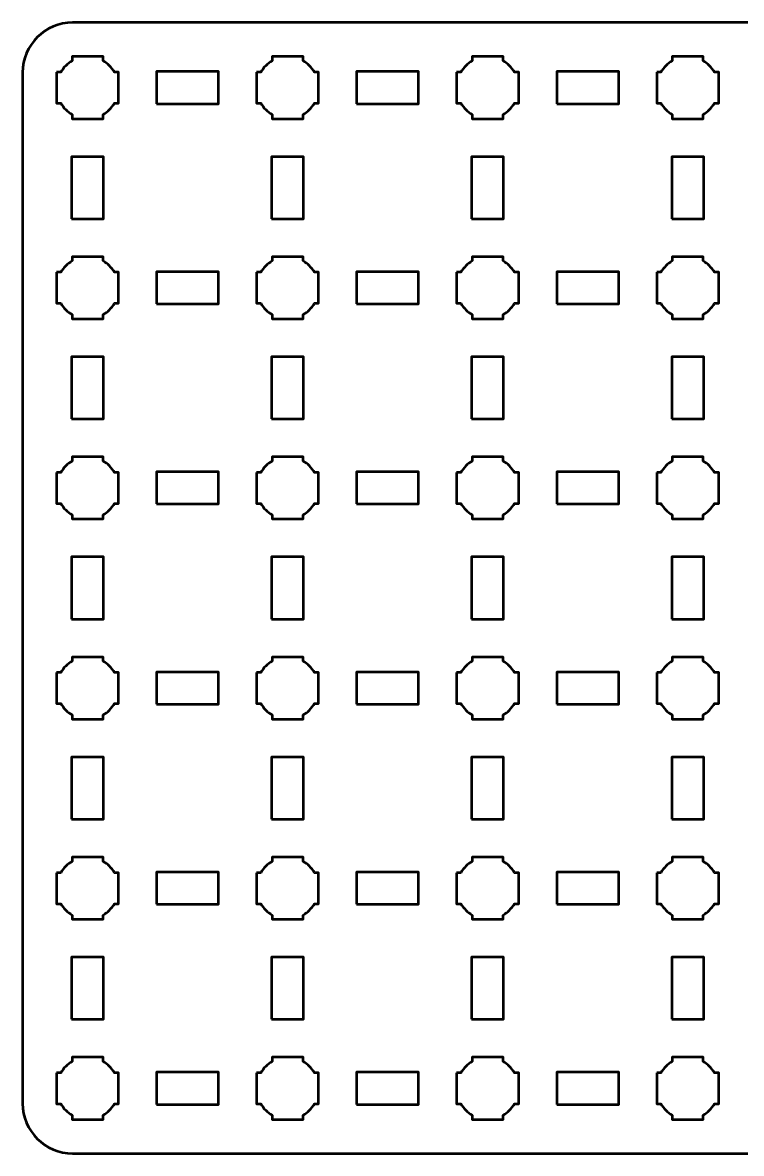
# Model space of a CAD drawing. Header units: centimetres. Extents: x -18.1 to -2.9, y -20.5 to -9.2.
# Drawn here: x -18.15 to -10.96, y -20.5 to -9.2 of the extents above; entities that cross this region are included whole.
import ezdxf

# ---------------------------------------------------------------- set-up
doc = ezdxf.new("R2010")
doc.units = ezdxf.units.CM
doc.header["$MEASUREMENT"] = 0
doc.layers.add('Layer 1', color=7, linetype='Continuous')

msp = doc.modelspace()

# ---------------------------------------------------------------- linework, layer by layer
at = {"layer": 'Layer 1', "color": 250, "lineweight": 53}
for points in [[(-16.81, -10.01), (-16.19, -10.01), (-16.19, -9.69), (-16.81, -9.69), (-16.81, -10.01)], [(-14.81, -10.01), (-14.19, -10.01), (-14.19, -9.69), (-14.81, -9.69), (-14.81, -10.01)], [(-12.81, -10.01), (-12.19, -10.01), (-12.19, -9.69), (-12.81, -9.69), (-12.81, -10.01)], [(-17.66, -11.16), (-17.34, -11.16), (-17.34, -10.54), (-17.66, -10.54), (-17.66, -11.16)], [(-15.66, -11.16), (-15.34, -11.16), (-15.34, -10.54), (-15.66, -10.54), (-15.66, -11.16)], [(-13.66, -11.16), (-13.34, -11.16), (-13.34, -10.54), (-13.66, -10.54), (-13.66, -11.16)], [(-11.66, -11.16), (-11.34, -11.16), (-11.34, -10.54), (-11.66, -10.54), (-11.66, -11.16)], [(-16.81, -12.01), (-16.19, -12.01), (-16.19, -11.69), (-16.81, -11.69), (-16.81, -12.01)], [(-14.81, -12.01), (-14.19, -12.01), (-14.19, -11.69), (-14.81, -11.69), (-14.81, -12.01)], [(-12.81, -12.01), (-12.19, -12.01), (-12.19, -11.69), (-12.81, -11.69), (-12.81, -12.01)], [(-17.66, -13.16), (-17.34, -13.16), (-17.34, -12.54), (-17.66, -12.54), (-17.66, -13.16)], [(-15.66, -13.16), (-15.34, -13.16), (-15.34, -12.54), (-15.66, -12.54), (-15.66, -13.16)], [(-13.66, -13.16), (-13.34, -13.16), (-13.34, -12.54), (-13.66, -12.54), (-13.66, -13.16)], [(-11.66, -13.16), (-11.34, -13.16), (-11.34, -12.54), (-11.66, -12.54), (-11.66, -13.16)], [(-16.81, -14.01), (-16.19, -14.01), (-16.19, -13.69), (-16.81, -13.69), (-16.81, -14.01)], [(-14.81, -14.01), (-14.19, -14.01), (-14.19, -13.69), (-14.81, -13.69), (-14.81, -14.01)], [(-12.81, -14.01), (-12.19, -14.01), (-12.19, -13.69), (-12.81, -13.69), (-12.81, -14.01)], [(-17.66, -15.16), (-17.34, -15.16), (-17.34, -14.54), (-17.66, -14.54), (-17.66, -15.16)], [(-15.66, -15.16), (-15.34, -15.16), (-15.34, -14.54), (-15.66, -14.54), (-15.66, -15.16)], [(-13.66, -15.16), (-13.34, -15.16), (-13.34, -14.54), (-13.66, -14.54), (-13.66, -15.16)], [(-11.66, -15.16), (-11.34, -15.16), (-11.34, -14.54), (-11.66, -14.54), (-11.66, -15.16)], [(-16.81, -16.01), (-16.19, -16.01), (-16.19, -15.69), (-16.81, -15.69), (-16.81, -16.01)], [(-14.81, -16.01), (-14.19, -16.01), (-14.19, -15.69), (-14.81, -15.69), (-14.81, -16.01)], [(-12.81, -16.01), (-12.19, -16.01), (-12.19, -15.69), (-12.81, -15.69), (-12.81, -16.01)], [(-17.66, -17.16), (-17.34, -17.16), (-17.34, -16.54), (-17.66, -16.54), (-17.66, -17.16)], [(-15.66, -17.16), (-15.34, -17.16), (-15.34, -16.54), (-15.66, -16.54), (-15.66, -17.16)], [(-13.66, -17.16), (-13.34, -17.16), (-13.34, -16.54), (-13.66, -16.54), (-13.66, -17.16)], [(-11.66, -17.16), (-11.34, -17.16), (-11.34, -16.54), (-11.66, -16.54), (-11.66, -17.16)], [(-16.81, -18.01), (-16.19, -18.01), (-16.19, -17.69), (-16.81, -17.69), (-16.81, -18.01)], [(-14.81, -18.01), (-14.19, -18.01), (-14.19, -17.69), (-14.81, -17.69), (-14.81, -18.01)], [(-12.81, -18.01), (-12.19, -18.01), (-12.19, -17.69), (-12.81, -17.69), (-12.81, -18.01)], [(-17.66, -19.16), (-17.34, -19.16), (-17.34, -18.54), (-17.66, -18.54), (-17.66, -19.16)], [(-15.66, -19.16), (-15.34, -19.16), (-15.34, -18.54), (-15.66, -18.54), (-15.66, -19.16)], [(-13.66, -19.16), (-13.34, -19.16), (-13.34, -18.54), (-13.66, -18.54), (-13.66, -19.16)], [(-11.66, -19.16), (-11.34, -19.16), (-11.34, -18.54), (-11.66, -18.54), (-11.66, -19.16)], [(-16.81, -20.01), (-16.19, -20.01), (-16.19, -19.69), (-16.81, -19.69), (-16.81, -20.01)], [(-14.81, -20.01), (-14.19, -20.01), (-14.19, -19.69), (-14.81, -19.69), (-14.81, -20.01)], [(-12.81, -20.01), (-12.19, -20.01), (-12.19, -19.69), (-12.81, -19.69), (-12.81, -20.01)]]:
    msp.add_lwpolyline(points, close=True, dxfattribs=at)
msp.add_open_spline([(-18.15, -20), (-18.15, -20), (-18.15, -9.7), (-18.15, -9.7), (-18.15, -9.7), (-18.15, -9.42391), (-17.92609, -9.2), (-17.65, -9.2), (-17.65, -9.2), (-17.65, -9.2), (-3.35, -9.2), (-3.35, -9.2), (-3.35, -9.2), (-3.07391, -9.2), (-2.85, -9.42391), (-2.85, -9.7), (-2.85, -9.7), (-2.85, -9.7), (-2.85, -20), (-2.85, -20), (-2.85, -20), (-2.85, -20.27609), (-3.07391, -20.5), (-3.35, -20.5), (-3.35, -20.5), (-3.35, -20.5), (-17.65, -20.5), (-17.65, -20.5), (-17.65, -20.5), (-17.92609, -20.5), (-18.15, -20.27609), (-18.15, -20)], degree=3, knots=[0, 0, 0, 0, 0.125, 0.125, 0.125, 0.125, 0.25, 0.25, 0.25, 0.25, 0.375, 0.375, 0.375, 0.375, 0.5, 0.5, 0.5, 0.5, 0.625, 0.625, 0.625, 0.625, 0.75, 0.75, 0.75, 0.75, 0.875, 0.875, 0.875, 0.875, 1, 1, 1, 1], dxfattribs=at)
at = {"layer": 'Layer 1', "lineweight": 53}
for points in [[(-17.81, -9.695), (-17.81, -9.695), (-17.76851, -9.695), (-17.76851, -9.695), (-17.76851, -9.695), (-17.74128, -9.64795), (-17.70205, -9.60872), (-17.655, -9.58149), (-17.655, -9.58149), (-17.655, -9.58149), (-17.655, -9.54), (-17.655, -9.54), (-17.655, -9.54), (-17.655, -9.54), (-17.5, -9.54), (-17.5, -9.54), (-17.5, -9.54), (-17.5, -9.54), (-17.345, -9.54), (-17.345, -9.54), (-17.345, -9.54), (-17.345, -9.54), (-17.345, -9.58149), (-17.345, -9.58149), (-17.345, -9.58149), (-17.29795, -9.60872), (-17.25872, -9.64795), (-17.23149, -9.695), (-17.23149, -9.695), (-17.23149, -9.695), (-17.19, -9.695), (-17.19, -9.695), (-17.19, -9.695), (-17.19, -9.695), (-17.19, -9.85), (-17.19, -9.85), (-17.19, -9.85), (-17.19, -9.85), (-17.19, -10.005), (-17.19, -10.005), (-17.19, -10.005), (-17.19, -10.005), (-17.23149, -10.005), (-17.23149, -10.005), (-17.23149, -10.005), (-17.25872, -10.05205), (-17.29795, -10.09128), (-17.345, -10.11851), (-17.345, -10.11851), (-17.345, -10.11851), (-17.345, -10.16), (-17.345, -10.16), (-17.345, -10.16), (-17.345, -10.16), (-17.5, -10.16), (-17.5, -10.16), (-17.5, -10.16), (-17.5, -10.16), (-17.655, -10.16), (-17.655, -10.16), (-17.655, -10.16), (-17.655, -10.16), (-17.655, -10.11851), (-17.655, -10.11851), (-17.655, -10.11851), (-17.70205, -10.09128), (-17.74128, -10.05205), (-17.76851, -10.005), (-17.76851, -10.005), (-17.76851, -10.005), (-17.81, -10.005), (-17.81, -10.005), (-17.81, -10.005), (-17.81, -10.005), (-17.81, -9.85), (-17.81, -9.85), (-17.81, -9.85), (-17.81, -9.85), (-17.81, -9.695), (-17.81, -9.695)], [(-15.81, -9.695), (-15.81, -9.695), (-15.76851, -9.695), (-15.76851, -9.695), (-15.76851, -9.695), (-15.74128, -9.64795), (-15.70205, -9.60872), (-15.655, -9.58149), (-15.655, -9.58149), (-15.655, -9.58149), (-15.655, -9.54), (-15.655, -9.54), (-15.655, -9.54), (-15.655, -9.54), (-15.5, -9.54), (-15.5, -9.54), (-15.5, -9.54), (-15.5, -9.54), (-15.345, -9.54), (-15.345, -9.54), (-15.345, -9.54), (-15.345, -9.54), (-15.345, -9.58149), (-15.345, -9.58149), (-15.345, -9.58149), (-15.29795, -9.60872), (-15.25872, -9.64795), (-15.23149, -9.695), (-15.23149, -9.695), (-15.23149, -9.695), (-15.19, -9.695), (-15.19, -9.695), (-15.19, -9.695), (-15.19, -9.695), (-15.19, -9.85), (-15.19, -9.85), (-15.19, -9.85), (-15.19, -9.85), (-15.19, -10.005), (-15.19, -10.005), (-15.19, -10.005), (-15.19, -10.005), (-15.23149, -10.005), (-15.23149, -10.005), (-15.23149, -10.005), (-15.25872, -10.05205), (-15.29795, -10.09128), (-15.345, -10.11851), (-15.345, -10.11851), (-15.345, -10.11851), (-15.345, -10.16), (-15.345, -10.16), (-15.345, -10.16), (-15.345, -10.16), (-15.5, -10.16), (-15.5, -10.16), (-15.5, -10.16), (-15.5, -10.16), (-15.655, -10.16), (-15.655, -10.16), (-15.655, -10.16), (-15.655, -10.16), (-15.655, -10.11851), (-15.655, -10.11851), (-15.655, -10.11851), (-15.70205, -10.09128), (-15.74128, -10.05205), (-15.76851, -10.005), (-15.76851, -10.005), (-15.76851, -10.005), (-15.81, -10.005), (-15.81, -10.005), (-15.81, -10.005), (-15.81, -10.005), (-15.81, -9.85), (-15.81, -9.85), (-15.81, -9.85), (-15.81, -9.85), (-15.81, -9.695), (-15.81, -9.695)], [(-13.81, -9.695), (-13.81, -9.695), (-13.76851, -9.695), (-13.76851, -9.695), (-13.76851, -9.695), (-13.74128, -9.64795), (-13.70205, -9.60872), (-13.655, -9.58149), (-13.655, -9.58149), (-13.655, -9.58149), (-13.655, -9.54), (-13.655, -9.54), (-13.655, -9.54), (-13.655, -9.54), (-13.5, -9.54), (-13.5, -9.54), (-13.5, -9.54), (-13.5, -9.54), (-13.345, -9.54), (-13.345, -9.54), (-13.345, -9.54), (-13.345, -9.54), (-13.345, -9.58149), (-13.345, -9.58149), (-13.345, -9.58149), (-13.29795, -9.60872), (-13.25872, -9.64795), (-13.23149, -9.695), (-13.23149, -9.695), (-13.23149, -9.695), (-13.19, -9.695), (-13.19, -9.695), (-13.19, -9.695), (-13.19, -9.695), (-13.19, -9.85), (-13.19, -9.85), (-13.19, -9.85), (-13.19, -9.85), (-13.19, -10.005), (-13.19, -10.005), (-13.19, -10.005), (-13.19, -10.005), (-13.23149, -10.005), (-13.23149, -10.005), (-13.23149, -10.005), (-13.25872, -10.05205), (-13.29795, -10.09128), (-13.345, -10.11851), (-13.345, -10.11851), (-13.345, -10.11851), (-13.345, -10.16), (-13.345, -10.16), (-13.345, -10.16), (-13.345, -10.16), (-13.5, -10.16), (-13.5, -10.16), (-13.5, -10.16), (-13.5, -10.16), (-13.655, -10.16), (-13.655, -10.16), (-13.655, -10.16), (-13.655, -10.16), (-13.655, -10.11851), (-13.655, -10.11851), (-13.655, -10.11851), (-13.70205, -10.09128), (-13.74128, -10.05205), (-13.76851, -10.005), (-13.76851, -10.005), (-13.76851, -10.005), (-13.81, -10.005), (-13.81, -10.005), (-13.81, -10.005), (-13.81, -10.005), (-13.81, -9.85), (-13.81, -9.85), (-13.81, -9.85), (-13.81, -9.85), (-13.81, -9.695), (-13.81, -9.695)], [(-11.81, -9.695), (-11.81, -9.695), (-11.76851, -9.695), (-11.76851, -9.695), (-11.76851, -9.695), (-11.74128, -9.64795), (-11.70205, -9.60872), (-11.655, -9.58149), (-11.655, -9.58149), (-11.655, -9.58149), (-11.655, -9.54), (-11.655, -9.54), (-11.655, -9.54), (-11.655, -9.54), (-11.5, -9.54), (-11.5, -9.54), (-11.5, -9.54), (-11.5, -9.54), (-11.345, -9.54), (-11.345, -9.54), (-11.345, -9.54), (-11.345, -9.54), (-11.345, -9.58149), (-11.345, -9.58149), (-11.345, -9.58149), (-11.29795, -9.60872), (-11.25872, -9.64795), (-11.23149, -9.695), (-11.23149, -9.695), (-11.23149, -9.695), (-11.19, -9.695), (-11.19, -9.695), (-11.19, -9.695), (-11.19, -9.695), (-11.19, -9.85), (-11.19, -9.85), (-11.19, -9.85), (-11.19, -9.85), (-11.19, -10.005), (-11.19, -10.005), (-11.19, -10.005), (-11.19, -10.005), (-11.23149, -10.005), (-11.23149, -10.005), (-11.23149, -10.005), (-11.25872, -10.05205), (-11.29795, -10.09128), (-11.345, -10.11851), (-11.345, -10.11851), (-11.345, -10.11851), (-11.345, -10.16), (-11.345, -10.16), (-11.345, -10.16), (-11.345, -10.16), (-11.5, -10.16), (-11.5, -10.16), (-11.5, -10.16), (-11.5, -10.16), (-11.655, -10.16), (-11.655, -10.16), (-11.655, -10.16), (-11.655, -10.16), (-11.655, -10.11851), (-11.655, -10.11851), (-11.655, -10.11851), (-11.70205, -10.09128), (-11.74128, -10.05205), (-11.76851, -10.005), (-11.76851, -10.005), (-11.76851, -10.005), (-11.81, -10.005), (-11.81, -10.005), (-11.81, -10.005), (-11.81, -10.005), (-11.81, -9.85), (-11.81, -9.85), (-11.81, -9.85), (-11.81, -9.85), (-11.81, -9.695), (-11.81, -9.695)], [(-17.81, -11.695), (-17.81, -11.695), (-17.76851, -11.695), (-17.76851, -11.695), (-17.76851, -11.695), (-17.74128, -11.64795), (-17.70205, -11.60872), (-17.655, -11.58149), (-17.655, -11.58149), (-17.655, -11.58149), (-17.655, -11.54), (-17.655, -11.54), (-17.655, -11.54), (-17.655, -11.54), (-17.5, -11.54), (-17.5, -11.54), (-17.5, -11.54), (-17.5, -11.54), (-17.345, -11.54), (-17.345, -11.54), (-17.345, -11.54), (-17.345, -11.54), (-17.345, -11.58149), (-17.345, -11.58149), (-17.345, -11.58149), (-17.29795, -11.60872), (-17.25872, -11.64795), (-17.23149, -11.695), (-17.23149, -11.695), (-17.23149, -11.695), (-17.19, -11.695), (-17.19, -11.695), (-17.19, -11.695), (-17.19, -11.695), (-17.19, -11.85), (-17.19, -11.85), (-17.19, -11.85), (-17.19, -11.85), (-17.19, -12.005), (-17.19, -12.005), (-17.19, -12.005), (-17.19, -12.005), (-17.23149, -12.005), (-17.23149, -12.005), (-17.23149, -12.005), (-17.25872, -12.05205), (-17.29795, -12.09128), (-17.345, -12.11851), (-17.345, -12.11851), (-17.345, -12.11851), (-17.345, -12.16), (-17.345, -12.16), (-17.345, -12.16), (-17.345, -12.16), (-17.5, -12.16), (-17.5, -12.16), (-17.5, -12.16), (-17.5, -12.16), (-17.655, -12.16), (-17.655, -12.16), (-17.655, -12.16), (-17.655, -12.16), (-17.655, -12.11851), (-17.655, -12.11851), (-17.655, -12.11851), (-17.70205, -12.09128), (-17.74128, -12.05205), (-17.76851, -12.005), (-17.76851, -12.005), (-17.76851, -12.005), (-17.81, -12.005), (-17.81, -12.005), (-17.81, -12.005), (-17.81, -12.005), (-17.81, -11.85), (-17.81, -11.85), (-17.81, -11.85), (-17.81, -11.85), (-17.81, -11.695), (-17.81, -11.695)], [(-15.81, -11.695), (-15.81, -11.695), (-15.76851, -11.695), (-15.76851, -11.695), (-15.76851, -11.695), (-15.74128, -11.64795), (-15.70205, -11.60872), (-15.655, -11.58149), (-15.655, -11.58149), (-15.655, -11.58149), (-15.655, -11.54), (-15.655, -11.54), (-15.655, -11.54), (-15.655, -11.54), (-15.5, -11.54), (-15.5, -11.54), (-15.5, -11.54), (-15.5, -11.54), (-15.345, -11.54), (-15.345, -11.54), (-15.345, -11.54), (-15.345, -11.54), (-15.345, -11.58149), (-15.345, -11.58149), (-15.345, -11.58149), (-15.29795, -11.60872), (-15.25872, -11.64795), (-15.23149, -11.695), (-15.23149, -11.695), (-15.23149, -11.695), (-15.19, -11.695), (-15.19, -11.695), (-15.19, -11.695), (-15.19, -11.695), (-15.19, -11.85), (-15.19, -11.85), (-15.19, -11.85), (-15.19, -11.85), (-15.19, -12.005), (-15.19, -12.005), (-15.19, -12.005), (-15.19, -12.005), (-15.23149, -12.005), (-15.23149, -12.005), (-15.23149, -12.005), (-15.25872, -12.05205), (-15.29795, -12.09128), (-15.345, -12.11851), (-15.345, -12.11851), (-15.345, -12.11851), (-15.345, -12.16), (-15.345, -12.16), (-15.345, -12.16), (-15.345, -12.16), (-15.5, -12.16), (-15.5, -12.16), (-15.5, -12.16), (-15.5, -12.16), (-15.655, -12.16), (-15.655, -12.16), (-15.655, -12.16), (-15.655, -12.16), (-15.655, -12.11851), (-15.655, -12.11851), (-15.655, -12.11851), (-15.70205, -12.09128), (-15.74128, -12.05205), (-15.76851, -12.005), (-15.76851, -12.005), (-15.76851, -12.005), (-15.81, -12.005), (-15.81, -12.005), (-15.81, -12.005), (-15.81, -12.005), (-15.81, -11.85), (-15.81, -11.85), (-15.81, -11.85), (-15.81, -11.85), (-15.81, -11.695), (-15.81, -11.695)], [(-13.81, -11.695), (-13.81, -11.695), (-13.76851, -11.695), (-13.76851, -11.695), (-13.76851, -11.695), (-13.74128, -11.64795), (-13.70205, -11.60872), (-13.655, -11.58149), (-13.655, -11.58149), (-13.655, -11.58149), (-13.655, -11.54), (-13.655, -11.54), (-13.655, -11.54), (-13.655, -11.54), (-13.5, -11.54), (-13.5, -11.54), (-13.5, -11.54), (-13.5, -11.54), (-13.345, -11.54), (-13.345, -11.54), (-13.345, -11.54), (-13.345, -11.54), (-13.345, -11.58149), (-13.345, -11.58149), (-13.345, -11.58149), (-13.29795, -11.60872), (-13.25872, -11.64795), (-13.23149, -11.695), (-13.23149, -11.695), (-13.23149, -11.695), (-13.19, -11.695), (-13.19, -11.695), (-13.19, -11.695), (-13.19, -11.695), (-13.19, -11.85), (-13.19, -11.85), (-13.19, -11.85), (-13.19, -11.85), (-13.19, -12.005), (-13.19, -12.005), (-13.19, -12.005), (-13.19, -12.005), (-13.23149, -12.005), (-13.23149, -12.005), (-13.23149, -12.005), (-13.25872, -12.05205), (-13.29795, -12.09128), (-13.345, -12.11851), (-13.345, -12.11851), (-13.345, -12.11851), (-13.345, -12.16), (-13.345, -12.16), (-13.345, -12.16), (-13.345, -12.16), (-13.5, -12.16), (-13.5, -12.16), (-13.5, -12.16), (-13.5, -12.16), (-13.655, -12.16), (-13.655, -12.16), (-13.655, -12.16), (-13.655, -12.16), (-13.655, -12.11851), (-13.655, -12.11851), (-13.655, -12.11851), (-13.70205, -12.09128), (-13.74128, -12.05205), (-13.76851, -12.005), (-13.76851, -12.005), (-13.76851, -12.005), (-13.81, -12.005), (-13.81, -12.005), (-13.81, -12.005), (-13.81, -12.005), (-13.81, -11.85), (-13.81, -11.85), (-13.81, -11.85), (-13.81, -11.85), (-13.81, -11.695), (-13.81, -11.695)], [(-11.81, -11.695), (-11.81, -11.695), (-11.76851, -11.695), (-11.76851, -11.695), (-11.76851, -11.695), (-11.74128, -11.64795), (-11.70205, -11.60872), (-11.655, -11.58149), (-11.655, -11.58149), (-11.655, -11.58149), (-11.655, -11.54), (-11.655, -11.54), (-11.655, -11.54), (-11.655, -11.54), (-11.5, -11.54), (-11.5, -11.54), (-11.5, -11.54), (-11.5, -11.54), (-11.345, -11.54), (-11.345, -11.54), (-11.345, -11.54), (-11.345, -11.54), (-11.345, -11.58149), (-11.345, -11.58149), (-11.345, -11.58149), (-11.29795, -11.60872), (-11.25872, -11.64795), (-11.23149, -11.695), (-11.23149, -11.695), (-11.23149, -11.695), (-11.19, -11.695), (-11.19, -11.695), (-11.19, -11.695), (-11.19, -11.695), (-11.19, -11.85), (-11.19, -11.85), (-11.19, -11.85), (-11.19, -11.85), (-11.19, -12.005), (-11.19, -12.005), (-11.19, -12.005), (-11.19, -12.005), (-11.23149, -12.005), (-11.23149, -12.005), (-11.23149, -12.005), (-11.25872, -12.05205), (-11.29795, -12.09128), (-11.345, -12.11851), (-11.345, -12.11851), (-11.345, -12.11851), (-11.345, -12.16), (-11.345, -12.16), (-11.345, -12.16), (-11.345, -12.16), (-11.5, -12.16), (-11.5, -12.16), (-11.5, -12.16), (-11.5, -12.16), (-11.655, -12.16), (-11.655, -12.16), (-11.655, -12.16), (-11.655, -12.16), (-11.655, -12.11851), (-11.655, -12.11851), (-11.655, -12.11851), (-11.70205, -12.09128), (-11.74128, -12.05205), (-11.76851, -12.005), (-11.76851, -12.005), (-11.76851, -12.005), (-11.81, -12.005), (-11.81, -12.005), (-11.81, -12.005), (-11.81, -12.005), (-11.81, -11.85), (-11.81, -11.85), (-11.81, -11.85), (-11.81, -11.85), (-11.81, -11.695), (-11.81, -11.695)], [(-17.81, -13.695), (-17.81, -13.695), (-17.76851, -13.695), (-17.76851, -13.695), (-17.76851, -13.695), (-17.74128, -13.64795), (-17.70205, -13.60872), (-17.655, -13.58149), (-17.655, -13.58149), (-17.655, -13.58149), (-17.655, -13.54), (-17.655, -13.54), (-17.655, -13.54), (-17.655, -13.54), (-17.5, -13.54), (-17.5, -13.54), (-17.5, -13.54), (-17.5, -13.54), (-17.345, -13.54), (-17.345, -13.54), (-17.345, -13.54), (-17.345, -13.54), (-17.345, -13.58149), (-17.345, -13.58149), (-17.345, -13.58149), (-17.29795, -13.60872), (-17.25872, -13.64795), (-17.23149, -13.695), (-17.23149, -13.695), (-17.23149, -13.695), (-17.19, -13.695), (-17.19, -13.695), (-17.19, -13.695), (-17.19, -13.695), (-17.19, -13.85), (-17.19, -13.85), (-17.19, -13.85), (-17.19, -13.85), (-17.19, -14.005), (-17.19, -14.005), (-17.19, -14.005), (-17.19, -14.005), (-17.23149, -14.005), (-17.23149, -14.005), (-17.23149, -14.005), (-17.25872, -14.05205), (-17.29795, -14.09128), (-17.345, -14.11851), (-17.345, -14.11851), (-17.345, -14.11851), (-17.345, -14.16), (-17.345, -14.16), (-17.345, -14.16), (-17.345, -14.16), (-17.5, -14.16), (-17.5, -14.16), (-17.5, -14.16), (-17.5, -14.16), (-17.655, -14.16), (-17.655, -14.16), (-17.655, -14.16), (-17.655, -14.16), (-17.655, -14.11851), (-17.655, -14.11851), (-17.655, -14.11851), (-17.70205, -14.09128), (-17.74128, -14.05205), (-17.76851, -14.005), (-17.76851, -14.005), (-17.76851, -14.005), (-17.81, -14.005), (-17.81, -14.005), (-17.81, -14.005), (-17.81, -14.005), (-17.81, -13.85), (-17.81, -13.85), (-17.81, -13.85), (-17.81, -13.85), (-17.81, -13.695), (-17.81, -13.695)], [(-15.81, -13.695), (-15.81, -13.695), (-15.76851, -13.695), (-15.76851, -13.695), (-15.76851, -13.695), (-15.74128, -13.64795), (-15.70205, -13.60872), (-15.655, -13.58149), (-15.655, -13.58149), (-15.655, -13.58149), (-15.655, -13.54), (-15.655, -13.54), (-15.655, -13.54), (-15.655, -13.54), (-15.5, -13.54), (-15.5, -13.54), (-15.5, -13.54), (-15.5, -13.54), (-15.345, -13.54), (-15.345, -13.54), (-15.345, -13.54), (-15.345, -13.54), (-15.345, -13.58149), (-15.345, -13.58149), (-15.345, -13.58149), (-15.29795, -13.60872), (-15.25872, -13.64795), (-15.23149, -13.695), (-15.23149, -13.695), (-15.23149, -13.695), (-15.19, -13.695), (-15.19, -13.695), (-15.19, -13.695), (-15.19, -13.695), (-15.19, -13.85), (-15.19, -13.85), (-15.19, -13.85), (-15.19, -13.85), (-15.19, -14.005), (-15.19, -14.005), (-15.19, -14.005), (-15.19, -14.005), (-15.23149, -14.005), (-15.23149, -14.005), (-15.23149, -14.005), (-15.25872, -14.05205), (-15.29795, -14.09128), (-15.345, -14.11851), (-15.345, -14.11851), (-15.345, -14.11851), (-15.345, -14.16), (-15.345, -14.16), (-15.345, -14.16), (-15.345, -14.16), (-15.5, -14.16), (-15.5, -14.16), (-15.5, -14.16), (-15.5, -14.16), (-15.655, -14.16), (-15.655, -14.16), (-15.655, -14.16), (-15.655, -14.16), (-15.655, -14.11851), (-15.655, -14.11851), (-15.655, -14.11851), (-15.70205, -14.09128), (-15.74128, -14.05205), (-15.76851, -14.005), (-15.76851, -14.005), (-15.76851, -14.005), (-15.81, -14.005), (-15.81, -14.005), (-15.81, -14.005), (-15.81, -14.005), (-15.81, -13.85), (-15.81, -13.85), (-15.81, -13.85), (-15.81, -13.85), (-15.81, -13.695), (-15.81, -13.695)], [(-13.81, -13.695), (-13.81, -13.695), (-13.76851, -13.695), (-13.76851, -13.695), (-13.76851, -13.695), (-13.74128, -13.64795), (-13.70205, -13.60872), (-13.655, -13.58149), (-13.655, -13.58149), (-13.655, -13.58149), (-13.655, -13.54), (-13.655, -13.54), (-13.655, -13.54), (-13.655, -13.54), (-13.5, -13.54), (-13.5, -13.54), (-13.5, -13.54), (-13.5, -13.54), (-13.345, -13.54), (-13.345, -13.54), (-13.345, -13.54), (-13.345, -13.54), (-13.345, -13.58149), (-13.345, -13.58149), (-13.345, -13.58149), (-13.29795, -13.60872), (-13.25872, -13.64795), (-13.23149, -13.695), (-13.23149, -13.695), (-13.23149, -13.695), (-13.19, -13.695), (-13.19, -13.695), (-13.19, -13.695), (-13.19, -13.695), (-13.19, -13.85), (-13.19, -13.85), (-13.19, -13.85), (-13.19, -13.85), (-13.19, -14.005), (-13.19, -14.005), (-13.19, -14.005), (-13.19, -14.005), (-13.23149, -14.005), (-13.23149, -14.005), (-13.23149, -14.005), (-13.25872, -14.05205), (-13.29795, -14.09128), (-13.345, -14.11851), (-13.345, -14.11851), (-13.345, -14.11851), (-13.345, -14.16), (-13.345, -14.16), (-13.345, -14.16), (-13.345, -14.16), (-13.5, -14.16), (-13.5, -14.16), (-13.5, -14.16), (-13.5, -14.16), (-13.655, -14.16), (-13.655, -14.16), (-13.655, -14.16), (-13.655, -14.16), (-13.655, -14.11851), (-13.655, -14.11851), (-13.655, -14.11851), (-13.70205, -14.09128), (-13.74128, -14.05205), (-13.76851, -14.005), (-13.76851, -14.005), (-13.76851, -14.005), (-13.81, -14.005), (-13.81, -14.005), (-13.81, -14.005), (-13.81, -14.005), (-13.81, -13.85), (-13.81, -13.85), (-13.81, -13.85), (-13.81, -13.85), (-13.81, -13.695), (-13.81, -13.695)], [(-11.81, -13.695), (-11.81, -13.695), (-11.76851, -13.695), (-11.76851, -13.695), (-11.76851, -13.695), (-11.74128, -13.64795), (-11.70205, -13.60872), (-11.655, -13.58149), (-11.655, -13.58149), (-11.655, -13.58149), (-11.655, -13.54), (-11.655, -13.54), (-11.655, -13.54), (-11.655, -13.54), (-11.5, -13.54), (-11.5, -13.54), (-11.5, -13.54), (-11.5, -13.54), (-11.345, -13.54), (-11.345, -13.54), (-11.345, -13.54), (-11.345, -13.54), (-11.345, -13.58149), (-11.345, -13.58149), (-11.345, -13.58149), (-11.29795, -13.60872), (-11.25872, -13.64795), (-11.23149, -13.695), (-11.23149, -13.695), (-11.23149, -13.695), (-11.19, -13.695), (-11.19, -13.695), (-11.19, -13.695), (-11.19, -13.695), (-11.19, -13.85), (-11.19, -13.85), (-11.19, -13.85), (-11.19, -13.85), (-11.19, -14.005), (-11.19, -14.005), (-11.19, -14.005), (-11.19, -14.005), (-11.23149, -14.005), (-11.23149, -14.005), (-11.23149, -14.005), (-11.25872, -14.05205), (-11.29795, -14.09128), (-11.345, -14.11851), (-11.345, -14.11851), (-11.345, -14.11851), (-11.345, -14.16), (-11.345, -14.16), (-11.345, -14.16), (-11.345, -14.16), (-11.5, -14.16), (-11.5, -14.16), (-11.5, -14.16), (-11.5, -14.16), (-11.655, -14.16), (-11.655, -14.16), (-11.655, -14.16), (-11.655, -14.16), (-11.655, -14.11851), (-11.655, -14.11851), (-11.655, -14.11851), (-11.70205, -14.09128), (-11.74128, -14.05205), (-11.76851, -14.005), (-11.76851, -14.005), (-11.76851, -14.005), (-11.81, -14.005), (-11.81, -14.005), (-11.81, -14.005), (-11.81, -14.005), (-11.81, -13.85), (-11.81, -13.85), (-11.81, -13.85), (-11.81, -13.85), (-11.81, -13.695), (-11.81, -13.695)], [(-17.81, -15.695), (-17.81, -15.695), (-17.76851, -15.695), (-17.76851, -15.695), (-17.76851, -15.695), (-17.74128, -15.64795), (-17.70205, -15.60872), (-17.655, -15.58149), (-17.655, -15.58149), (-17.655, -15.58149), (-17.655, -15.54), (-17.655, -15.54), (-17.655, -15.54), (-17.655, -15.54), (-17.5, -15.54), (-17.5, -15.54), (-17.5, -15.54), (-17.5, -15.54), (-17.345, -15.54), (-17.345, -15.54), (-17.345, -15.54), (-17.345, -15.54), (-17.345, -15.58149), (-17.345, -15.58149), (-17.345, -15.58149), (-17.29795, -15.60872), (-17.25872, -15.64795), (-17.23149, -15.695), (-17.23149, -15.695), (-17.23149, -15.695), (-17.19, -15.695), (-17.19, -15.695), (-17.19, -15.695), (-17.19, -15.695), (-17.19, -15.85), (-17.19, -15.85), (-17.19, -15.85), (-17.19, -15.85), (-17.19, -16.005), (-17.19, -16.005), (-17.19, -16.005), (-17.19, -16.005), (-17.23149, -16.005), (-17.23149, -16.005), (-17.23149, -16.005), (-17.25872, -16.05205), (-17.29795, -16.09128), (-17.345, -16.11851), (-17.345, -16.11851), (-17.345, -16.11851), (-17.345, -16.16), (-17.345, -16.16), (-17.345, -16.16), (-17.345, -16.16), (-17.5, -16.16), (-17.5, -16.16), (-17.5, -16.16), (-17.5, -16.16), (-17.655, -16.16), (-17.655, -16.16), (-17.655, -16.16), (-17.655, -16.16), (-17.655, -16.11851), (-17.655, -16.11851), (-17.655, -16.11851), (-17.70205, -16.09128), (-17.74128, -16.05205), (-17.76851, -16.005), (-17.76851, -16.005), (-17.76851, -16.005), (-17.81, -16.005), (-17.81, -16.005), (-17.81, -16.005), (-17.81, -16.005), (-17.81, -15.85), (-17.81, -15.85), (-17.81, -15.85), (-17.81, -15.85), (-17.81, -15.695), (-17.81, -15.695)], [(-15.81, -15.695), (-15.81, -15.695), (-15.76851, -15.695), (-15.76851, -15.695), (-15.76851, -15.695), (-15.74128, -15.64795), (-15.70205, -15.60872), (-15.655, -15.58149), (-15.655, -15.58149), (-15.655, -15.58149), (-15.655, -15.54), (-15.655, -15.54), (-15.655, -15.54), (-15.655, -15.54), (-15.5, -15.54), (-15.5, -15.54), (-15.5, -15.54), (-15.5, -15.54), (-15.345, -15.54), (-15.345, -15.54), (-15.345, -15.54), (-15.345, -15.54), (-15.345, -15.58149), (-15.345, -15.58149), (-15.345, -15.58149), (-15.29795, -15.60872), (-15.25872, -15.64795), (-15.23149, -15.695), (-15.23149, -15.695), (-15.23149, -15.695), (-15.19, -15.695), (-15.19, -15.695), (-15.19, -15.695), (-15.19, -15.695), (-15.19, -15.85), (-15.19, -15.85), (-15.19, -15.85), (-15.19, -15.85), (-15.19, -16.005), (-15.19, -16.005), (-15.19, -16.005), (-15.19, -16.005), (-15.23149, -16.005), (-15.23149, -16.005), (-15.23149, -16.005), (-15.25872, -16.05205), (-15.29795, -16.09128), (-15.345, -16.11851), (-15.345, -16.11851), (-15.345, -16.11851), (-15.345, -16.16), (-15.345, -16.16), (-15.345, -16.16), (-15.345, -16.16), (-15.5, -16.16), (-15.5, -16.16), (-15.5, -16.16), (-15.5, -16.16), (-15.655, -16.16), (-15.655, -16.16), (-15.655, -16.16), (-15.655, -16.16), (-15.655, -16.11851), (-15.655, -16.11851), (-15.655, -16.11851), (-15.70205, -16.09128), (-15.74128, -16.05205), (-15.76851, -16.005), (-15.76851, -16.005), (-15.76851, -16.005), (-15.81, -16.005), (-15.81, -16.005), (-15.81, -16.005), (-15.81, -16.005), (-15.81, -15.85), (-15.81, -15.85), (-15.81, -15.85), (-15.81, -15.85), (-15.81, -15.695), (-15.81, -15.695)], [(-13.81, -15.695), (-13.81, -15.695), (-13.76851, -15.695), (-13.76851, -15.695), (-13.76851, -15.695), (-13.74128, -15.64795), (-13.70205, -15.60872), (-13.655, -15.58149), (-13.655, -15.58149), (-13.655, -15.58149), (-13.655, -15.54), (-13.655, -15.54), (-13.655, -15.54), (-13.655, -15.54), (-13.5, -15.54), (-13.5, -15.54), (-13.5, -15.54), (-13.5, -15.54), (-13.345, -15.54), (-13.345, -15.54), (-13.345, -15.54), (-13.345, -15.54), (-13.345, -15.58149), (-13.345, -15.58149), (-13.345, -15.58149), (-13.29795, -15.60872), (-13.25872, -15.64795), (-13.23149, -15.695), (-13.23149, -15.695), (-13.23149, -15.695), (-13.19, -15.695), (-13.19, -15.695), (-13.19, -15.695), (-13.19, -15.695), (-13.19, -15.85), (-13.19, -15.85), (-13.19, -15.85), (-13.19, -15.85), (-13.19, -16.005), (-13.19, -16.005), (-13.19, -16.005), (-13.19, -16.005), (-13.23149, -16.005), (-13.23149, -16.005), (-13.23149, -16.005), (-13.25872, -16.05205), (-13.29795, -16.09128), (-13.345, -16.11851), (-13.345, -16.11851), (-13.345, -16.11851), (-13.345, -16.16), (-13.345, -16.16), (-13.345, -16.16), (-13.345, -16.16), (-13.5, -16.16), (-13.5, -16.16), (-13.5, -16.16), (-13.5, -16.16), (-13.655, -16.16), (-13.655, -16.16), (-13.655, -16.16), (-13.655, -16.16), (-13.655, -16.11851), (-13.655, -16.11851), (-13.655, -16.11851), (-13.70205, -16.09128), (-13.74128, -16.05205), (-13.76851, -16.005), (-13.76851, -16.005), (-13.76851, -16.005), (-13.81, -16.005), (-13.81, -16.005), (-13.81, -16.005), (-13.81, -16.005), (-13.81, -15.85), (-13.81, -15.85), (-13.81, -15.85), (-13.81, -15.85), (-13.81, -15.695), (-13.81, -15.695)], [(-11.81, -15.695), (-11.81, -15.695), (-11.76851, -15.695), (-11.76851, -15.695), (-11.76851, -15.695), (-11.74128, -15.64795), (-11.70205, -15.60872), (-11.655, -15.58149), (-11.655, -15.58149), (-11.655, -15.58149), (-11.655, -15.54), (-11.655, -15.54), (-11.655, -15.54), (-11.655, -15.54), (-11.5, -15.54), (-11.5, -15.54), (-11.5, -15.54), (-11.5, -15.54), (-11.345, -15.54), (-11.345, -15.54), (-11.345, -15.54), (-11.345, -15.54), (-11.345, -15.58149), (-11.345, -15.58149), (-11.345, -15.58149), (-11.29795, -15.60872), (-11.25872, -15.64795), (-11.23149, -15.695), (-11.23149, -15.695), (-11.23149, -15.695), (-11.19, -15.695), (-11.19, -15.695), (-11.19, -15.695), (-11.19, -15.695), (-11.19, -15.85), (-11.19, -15.85), (-11.19, -15.85), (-11.19, -15.85), (-11.19, -16.005), (-11.19, -16.005), (-11.19, -16.005), (-11.19, -16.005), (-11.23149, -16.005), (-11.23149, -16.005), (-11.23149, -16.005), (-11.25872, -16.05205), (-11.29795, -16.09128), (-11.345, -16.11851), (-11.345, -16.11851), (-11.345, -16.11851), (-11.345, -16.16), (-11.345, -16.16), (-11.345, -16.16), (-11.345, -16.16), (-11.5, -16.16), (-11.5, -16.16), (-11.5, -16.16), (-11.5, -16.16), (-11.655, -16.16), (-11.655, -16.16), (-11.655, -16.16), (-11.655, -16.16), (-11.655, -16.11851), (-11.655, -16.11851), (-11.655, -16.11851), (-11.70205, -16.09128), (-11.74128, -16.05205), (-11.76851, -16.005), (-11.76851, -16.005), (-11.76851, -16.005), (-11.81, -16.005), (-11.81, -16.005), (-11.81, -16.005), (-11.81, -16.005), (-11.81, -15.85), (-11.81, -15.85), (-11.81, -15.85), (-11.81, -15.85), (-11.81, -15.695), (-11.81, -15.695)], [(-17.81, -17.695), (-17.81, -17.695), (-17.76851, -17.695), (-17.76851, -17.695), (-17.76851, -17.695), (-17.74128, -17.64795), (-17.70205, -17.60872), (-17.655, -17.58149), (-17.655, -17.58149), (-17.655, -17.58149), (-17.655, -17.54), (-17.655, -17.54), (-17.655, -17.54), (-17.655, -17.54), (-17.5, -17.54), (-17.5, -17.54), (-17.5, -17.54), (-17.5, -17.54), (-17.345, -17.54), (-17.345, -17.54), (-17.345, -17.54), (-17.345, -17.54), (-17.345, -17.58149), (-17.345, -17.58149), (-17.345, -17.58149), (-17.29795, -17.60872), (-17.25872, -17.64795), (-17.23149, -17.695), (-17.23149, -17.695), (-17.23149, -17.695), (-17.19, -17.695), (-17.19, -17.695), (-17.19, -17.695), (-17.19, -17.695), (-17.19, -17.85), (-17.19, -17.85), (-17.19, -17.85), (-17.19, -17.85), (-17.19, -18.005), (-17.19, -18.005), (-17.19, -18.005), (-17.19, -18.005), (-17.23149, -18.005), (-17.23149, -18.005), (-17.23149, -18.005), (-17.25872, -18.05205), (-17.29795, -18.09128), (-17.345, -18.11851), (-17.345, -18.11851), (-17.345, -18.11851), (-17.345, -18.16), (-17.345, -18.16), (-17.345, -18.16), (-17.345, -18.16), (-17.5, -18.16), (-17.5, -18.16), (-17.5, -18.16), (-17.5, -18.16), (-17.655, -18.16), (-17.655, -18.16), (-17.655, -18.16), (-17.655, -18.16), (-17.655, -18.11851), (-17.655, -18.11851), (-17.655, -18.11851), (-17.70205, -18.09128), (-17.74128, -18.05205), (-17.76851, -18.005), (-17.76851, -18.005), (-17.76851, -18.005), (-17.81, -18.005), (-17.81, -18.005), (-17.81, -18.005), (-17.81, -18.005), (-17.81, -17.85), (-17.81, -17.85), (-17.81, -17.85), (-17.81, -17.85), (-17.81, -17.695), (-17.81, -17.695)], [(-15.81, -17.695), (-15.81, -17.695), (-15.76851, -17.695), (-15.76851, -17.695), (-15.76851, -17.695), (-15.74128, -17.64795), (-15.70205, -17.60872), (-15.655, -17.58149), (-15.655, -17.58149), (-15.655, -17.58149), (-15.655, -17.54), (-15.655, -17.54), (-15.655, -17.54), (-15.655, -17.54), (-15.5, -17.54), (-15.5, -17.54), (-15.5, -17.54), (-15.5, -17.54), (-15.345, -17.54), (-15.345, -17.54), (-15.345, -17.54), (-15.345, -17.54), (-15.345, -17.58149), (-15.345, -17.58149), (-15.345, -17.58149), (-15.29795, -17.60872), (-15.25872, -17.64795), (-15.23149, -17.695), (-15.23149, -17.695), (-15.23149, -17.695), (-15.19, -17.695), (-15.19, -17.695), (-15.19, -17.695), (-15.19, -17.695), (-15.19, -17.85), (-15.19, -17.85), (-15.19, -17.85), (-15.19, -17.85), (-15.19, -18.005), (-15.19, -18.005), (-15.19, -18.005), (-15.19, -18.005), (-15.23149, -18.005), (-15.23149, -18.005), (-15.23149, -18.005), (-15.25872, -18.05205), (-15.29795, -18.09128), (-15.345, -18.11851), (-15.345, -18.11851), (-15.345, -18.11851), (-15.345, -18.16), (-15.345, -18.16), (-15.345, -18.16), (-15.345, -18.16), (-15.5, -18.16), (-15.5, -18.16), (-15.5, -18.16), (-15.5, -18.16), (-15.655, -18.16), (-15.655, -18.16), (-15.655, -18.16), (-15.655, -18.16), (-15.655, -18.11851), (-15.655, -18.11851), (-15.655, -18.11851), (-15.70205, -18.09128), (-15.74128, -18.05205), (-15.76851, -18.005), (-15.76851, -18.005), (-15.76851, -18.005), (-15.81, -18.005), (-15.81, -18.005), (-15.81, -18.005), (-15.81, -18.005), (-15.81, -17.85), (-15.81, -17.85), (-15.81, -17.85), (-15.81, -17.85), (-15.81, -17.695), (-15.81, -17.695)], [(-13.81, -17.695), (-13.81, -17.695), (-13.76851, -17.695), (-13.76851, -17.695), (-13.76851, -17.695), (-13.74128, -17.64795), (-13.70205, -17.60872), (-13.655, -17.58149), (-13.655, -17.58149), (-13.655, -17.58149), (-13.655, -17.54), (-13.655, -17.54), (-13.655, -17.54), (-13.655, -17.54), (-13.5, -17.54), (-13.5, -17.54), (-13.5, -17.54), (-13.5, -17.54), (-13.345, -17.54), (-13.345, -17.54), (-13.345, -17.54), (-13.345, -17.54), (-13.345, -17.58149), (-13.345, -17.58149), (-13.345, -17.58149), (-13.29795, -17.60872), (-13.25872, -17.64795), (-13.23149, -17.695), (-13.23149, -17.695), (-13.23149, -17.695), (-13.19, -17.695), (-13.19, -17.695), (-13.19, -17.695), (-13.19, -17.695), (-13.19, -17.85), (-13.19, -17.85), (-13.19, -17.85), (-13.19, -17.85), (-13.19, -18.005), (-13.19, -18.005), (-13.19, -18.005), (-13.19, -18.005), (-13.23149, -18.005), (-13.23149, -18.005), (-13.23149, -18.005), (-13.25872, -18.05205), (-13.29795, -18.09128), (-13.345, -18.11851), (-13.345, -18.11851), (-13.345, -18.11851), (-13.345, -18.16), (-13.345, -18.16), (-13.345, -18.16), (-13.345, -18.16), (-13.5, -18.16), (-13.5, -18.16), (-13.5, -18.16), (-13.5, -18.16), (-13.655, -18.16), (-13.655, -18.16), (-13.655, -18.16), (-13.655, -18.16), (-13.655, -18.11851), (-13.655, -18.11851), (-13.655, -18.11851), (-13.70205, -18.09128), (-13.74128, -18.05205), (-13.76851, -18.005), (-13.76851, -18.005), (-13.76851, -18.005), (-13.81, -18.005), (-13.81, -18.005), (-13.81, -18.005), (-13.81, -18.005), (-13.81, -17.85), (-13.81, -17.85), (-13.81, -17.85), (-13.81, -17.85), (-13.81, -17.695), (-13.81, -17.695)], [(-11.81, -17.695), (-11.81, -17.695), (-11.76851, -17.695), (-11.76851, -17.695), (-11.76851, -17.695), (-11.74128, -17.64795), (-11.70205, -17.60872), (-11.655, -17.58149), (-11.655, -17.58149), (-11.655, -17.58149), (-11.655, -17.54), (-11.655, -17.54), (-11.655, -17.54), (-11.655, -17.54), (-11.5, -17.54), (-11.5, -17.54), (-11.5, -17.54), (-11.5, -17.54), (-11.345, -17.54), (-11.345, -17.54), (-11.345, -17.54), (-11.345, -17.54), (-11.345, -17.58149), (-11.345, -17.58149), (-11.345, -17.58149), (-11.29795, -17.60872), (-11.25872, -17.64795), (-11.23149, -17.695), (-11.23149, -17.695), (-11.23149, -17.695), (-11.19, -17.695), (-11.19, -17.695), (-11.19, -17.695), (-11.19, -17.695), (-11.19, -17.85), (-11.19, -17.85), (-11.19, -17.85), (-11.19, -17.85), (-11.19, -18.005), (-11.19, -18.005), (-11.19, -18.005), (-11.19, -18.005), (-11.23149, -18.005), (-11.23149, -18.005), (-11.23149, -18.005), (-11.25872, -18.05205), (-11.29795, -18.09128), (-11.345, -18.11851), (-11.345, -18.11851), (-11.345, -18.11851), (-11.345, -18.16), (-11.345, -18.16), (-11.345, -18.16), (-11.345, -18.16), (-11.5, -18.16), (-11.5, -18.16), (-11.5, -18.16), (-11.5, -18.16), (-11.655, -18.16), (-11.655, -18.16), (-11.655, -18.16), (-11.655, -18.16), (-11.655, -18.11851), (-11.655, -18.11851), (-11.655, -18.11851), (-11.70205, -18.09128), (-11.74128, -18.05205), (-11.76851, -18.005), (-11.76851, -18.005), (-11.76851, -18.005), (-11.81, -18.005), (-11.81, -18.005), (-11.81, -18.005), (-11.81, -18.005), (-11.81, -17.85), (-11.81, -17.85), (-11.81, -17.85), (-11.81, -17.85), (-11.81, -17.695), (-11.81, -17.695)], [(-17.81, -19.695), (-17.81, -19.695), (-17.76851, -19.695), (-17.76851, -19.695), (-17.76851, -19.695), (-17.74128, -19.64795), (-17.70205, -19.60872), (-17.655, -19.58149), (-17.655, -19.58149), (-17.655, -19.58149), (-17.655, -19.54), (-17.655, -19.54), (-17.655, -19.54), (-17.655, -19.54), (-17.5, -19.54), (-17.5, -19.54), (-17.5, -19.54), (-17.5, -19.54), (-17.345, -19.54), (-17.345, -19.54), (-17.345, -19.54), (-17.345, -19.54), (-17.345, -19.58149), (-17.345, -19.58149), (-17.345, -19.58149), (-17.29795, -19.60872), (-17.25872, -19.64795), (-17.23149, -19.695), (-17.23149, -19.695), (-17.23149, -19.695), (-17.19, -19.695), (-17.19, -19.695), (-17.19, -19.695), (-17.19, -19.695), (-17.19, -19.85), (-17.19, -19.85), (-17.19, -19.85), (-17.19, -19.85), (-17.19, -20.005), (-17.19, -20.005), (-17.19, -20.005), (-17.19, -20.005), (-17.23149, -20.005), (-17.23149, -20.005), (-17.23149, -20.005), (-17.25872, -20.05205), (-17.29795, -20.09128), (-17.345, -20.11851), (-17.345, -20.11851), (-17.345, -20.11851), (-17.345, -20.16), (-17.345, -20.16), (-17.345, -20.16), (-17.345, -20.16), (-17.5, -20.16), (-17.5, -20.16), (-17.5, -20.16), (-17.5, -20.16), (-17.655, -20.16), (-17.655, -20.16), (-17.655, -20.16), (-17.655, -20.16), (-17.655, -20.11851), (-17.655, -20.11851), (-17.655, -20.11851), (-17.70205, -20.09128), (-17.74128, -20.05205), (-17.76851, -20.005), (-17.76851, -20.005), (-17.76851, -20.005), (-17.81, -20.005), (-17.81, -20.005), (-17.81, -20.005), (-17.81, -20.005), (-17.81, -19.85), (-17.81, -19.85), (-17.81, -19.85), (-17.81, -19.85), (-17.81, -19.695), (-17.81, -19.695)], [(-15.81, -19.695), (-15.81, -19.695), (-15.76851, -19.695), (-15.76851, -19.695), (-15.76851, -19.695), (-15.74128, -19.64795), (-15.70205, -19.60872), (-15.655, -19.58149), (-15.655, -19.58149), (-15.655, -19.58149), (-15.655, -19.54), (-15.655, -19.54), (-15.655, -19.54), (-15.655, -19.54), (-15.5, -19.54), (-15.5, -19.54), (-15.5, -19.54), (-15.5, -19.54), (-15.345, -19.54), (-15.345, -19.54), (-15.345, -19.54), (-15.345, -19.54), (-15.345, -19.58149), (-15.345, -19.58149), (-15.345, -19.58149), (-15.29795, -19.60872), (-15.25872, -19.64795), (-15.23149, -19.695), (-15.23149, -19.695), (-15.23149, -19.695), (-15.19, -19.695), (-15.19, -19.695), (-15.19, -19.695), (-15.19, -19.695), (-15.19, -19.85), (-15.19, -19.85), (-15.19, -19.85), (-15.19, -19.85), (-15.19, -20.005), (-15.19, -20.005), (-15.19, -20.005), (-15.19, -20.005), (-15.23149, -20.005), (-15.23149, -20.005), (-15.23149, -20.005), (-15.25872, -20.05205), (-15.29795, -20.09128), (-15.345, -20.11851), (-15.345, -20.11851), (-15.345, -20.11851), (-15.345, -20.16), (-15.345, -20.16), (-15.345, -20.16), (-15.345, -20.16), (-15.5, -20.16), (-15.5, -20.16), (-15.5, -20.16), (-15.5, -20.16), (-15.655, -20.16), (-15.655, -20.16), (-15.655, -20.16), (-15.655, -20.16), (-15.655, -20.11851), (-15.655, -20.11851), (-15.655, -20.11851), (-15.70205, -20.09128), (-15.74128, -20.05205), (-15.76851, -20.005), (-15.76851, -20.005), (-15.76851, -20.005), (-15.81, -20.005), (-15.81, -20.005), (-15.81, -20.005), (-15.81, -20.005), (-15.81, -19.85), (-15.81, -19.85), (-15.81, -19.85), (-15.81, -19.85), (-15.81, -19.695), (-15.81, -19.695)], [(-13.81, -19.695), (-13.81, -19.695), (-13.76851, -19.695), (-13.76851, -19.695), (-13.76851, -19.695), (-13.74128, -19.64795), (-13.70205, -19.60872), (-13.655, -19.58149), (-13.655, -19.58149), (-13.655, -19.58149), (-13.655, -19.54), (-13.655, -19.54), (-13.655, -19.54), (-13.655, -19.54), (-13.5, -19.54), (-13.5, -19.54), (-13.5, -19.54), (-13.5, -19.54), (-13.345, -19.54), (-13.345, -19.54), (-13.345, -19.54), (-13.345, -19.54), (-13.345, -19.58149), (-13.345, -19.58149), (-13.345, -19.58149), (-13.29795, -19.60872), (-13.25872, -19.64795), (-13.23149, -19.695), (-13.23149, -19.695), (-13.23149, -19.695), (-13.19, -19.695), (-13.19, -19.695), (-13.19, -19.695), (-13.19, -19.695), (-13.19, -19.85), (-13.19, -19.85), (-13.19, -19.85), (-13.19, -19.85), (-13.19, -20.005), (-13.19, -20.005), (-13.19, -20.005), (-13.19, -20.005), (-13.23149, -20.005), (-13.23149, -20.005), (-13.23149, -20.005), (-13.25872, -20.05205), (-13.29795, -20.09128), (-13.345, -20.11851), (-13.345, -20.11851), (-13.345, -20.11851), (-13.345, -20.16), (-13.345, -20.16), (-13.345, -20.16), (-13.345, -20.16), (-13.5, -20.16), (-13.5, -20.16), (-13.5, -20.16), (-13.5, -20.16), (-13.655, -20.16), (-13.655, -20.16), (-13.655, -20.16), (-13.655, -20.16), (-13.655, -20.11851), (-13.655, -20.11851), (-13.655, -20.11851), (-13.70205, -20.09128), (-13.74128, -20.05205), (-13.76851, -20.005), (-13.76851, -20.005), (-13.76851, -20.005), (-13.81, -20.005), (-13.81, -20.005), (-13.81, -20.005), (-13.81, -20.005), (-13.81, -19.85), (-13.81, -19.85), (-13.81, -19.85), (-13.81, -19.85), (-13.81, -19.695), (-13.81, -19.695)], [(-11.81, -19.695), (-11.81, -19.695), (-11.76851, -19.695), (-11.76851, -19.695), (-11.76851, -19.695), (-11.74128, -19.64795), (-11.70205, -19.60872), (-11.655, -19.58149), (-11.655, -19.58149), (-11.655, -19.58149), (-11.655, -19.54), (-11.655, -19.54), (-11.655, -19.54), (-11.655, -19.54), (-11.5, -19.54), (-11.5, -19.54), (-11.5, -19.54), (-11.5, -19.54), (-11.345, -19.54), (-11.345, -19.54), (-11.345, -19.54), (-11.345, -19.54), (-11.345, -19.58149), (-11.345, -19.58149), (-11.345, -19.58149), (-11.29795, -19.60872), (-11.25872, -19.64795), (-11.23149, -19.695), (-11.23149, -19.695), (-11.23149, -19.695), (-11.19, -19.695), (-11.19, -19.695), (-11.19, -19.695), (-11.19, -19.695), (-11.19, -19.85), (-11.19, -19.85), (-11.19, -19.85), (-11.19, -19.85), (-11.19, -20.005), (-11.19, -20.005), (-11.19, -20.005), (-11.19, -20.005), (-11.23149, -20.005), (-11.23149, -20.005), (-11.23149, -20.005), (-11.25872, -20.05205), (-11.29795, -20.09128), (-11.345, -20.11851), (-11.345, -20.11851), (-11.345, -20.11851), (-11.345, -20.16), (-11.345, -20.16), (-11.345, -20.16), (-11.345, -20.16), (-11.5, -20.16), (-11.5, -20.16), (-11.5, -20.16), (-11.5, -20.16), (-11.655, -20.16), (-11.655, -20.16), (-11.655, -20.16), (-11.655, -20.16), (-11.655, -20.11851), (-11.655, -20.11851), (-11.655, -20.11851), (-11.70205, -20.09128), (-11.74128, -20.05205), (-11.76851, -20.005), (-11.76851, -20.005), (-11.76851, -20.005), (-11.81, -20.005), (-11.81, -20.005), (-11.81, -20.005), (-11.81, -20.005), (-11.81, -19.85), (-11.81, -19.85), (-11.81, -19.85), (-11.81, -19.85), (-11.81, -19.695), (-11.81, -19.695)]]:
    msp.add_open_spline(points, degree=3, knots=[0, 0, 0, 0, 0.05, 0.05, 0.05, 0.05, 0.1, 0.1, 0.1, 0.1, 0.15, 0.15, 0.15, 0.15, 0.2, 0.2, 0.2, 0.2, 0.25, 0.25, 0.25, 0.25, 0.3, 0.3, 0.3, 0.3, 0.35, 0.35, 0.35, 0.35, 0.4, 0.4, 0.4, 0.4, 0.45, 0.45, 0.45, 0.45, 0.5, 0.5, 0.5, 0.5, 0.55, 0.55, 0.55, 0.55, 0.6, 0.6, 0.6, 0.6, 0.65, 0.65, 0.65, 0.65, 0.7, 0.7, 0.7, 0.7, 0.75, 0.75, 0.75, 0.75, 0.8, 0.8, 0.8, 0.8, 0.85, 0.85, 0.85, 0.85, 0.9, 0.9, 0.9, 0.9, 0.95, 0.95, 0.95, 0.95, 1, 1, 1, 1], dxfattribs=at)

doc.saveas('drawing.dxf')
